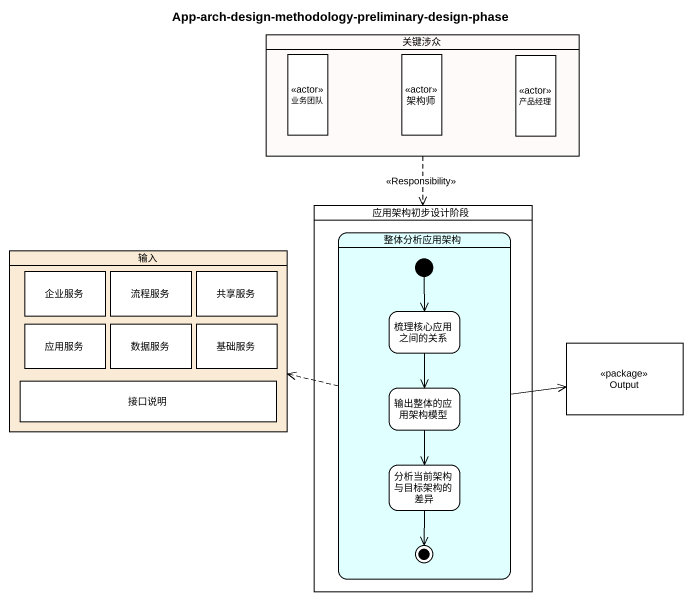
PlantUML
@startuml
title App-arch-design-methodology-preliminary-design-phase
hide empty description
state 关键涉众 <<partition>> #FFFAFA {
  state 业务团队 <<actor>>
  state 架构师 <<actor>>
  state 产品经理 <<actor>>
}
state 应用架构初步设计阶段 <<partition>> {
  state 整体分析应用架构 #E0FFFF {
    state 梳理核心应用之间的关系
    state 输出整体的应用架构模型
    state 分析当前架构与目标架构的差异
    [*] --> 梳理核心应用之间的关系
    分析当前架构与目标架构的差异 --> [*]
  }
}
state 输入 <<partition>> #FAEBD7 {
  state 企业服务 <<object>>
  state 流程服务 <<object>>
  state 共享服务 <<object>>
  state 应用服务 <<object>>
  state 数据服务 <<object>>
  state 基础服务 <<object>>
  state 接口说明 <<object>>
}
state Output <<package>>
关键涉众 -[dashed]-> 应用架构初步设计阶段 : <<Responsibility>>
整体分析应用架构 -left[dashed]-> 输入
整体分析应用架构 -right-> Output
梳理核心应用之间的关系 --> 输出整体的应用架构模型
输出整体的应用架构模型 --> 分析当前架构与目标架构的差异
@enduml
